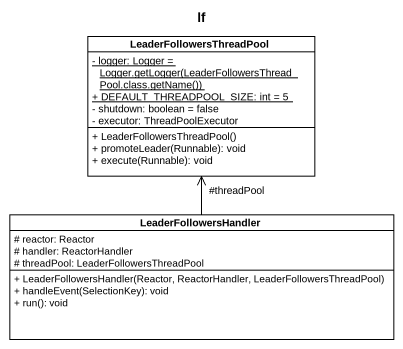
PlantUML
@startuml
title lf
hide circle
hide empty members
skinparam classAttributeIconSize 0
class LeaderFollowersThreadPool {
  {static} {field} - logger: Logger = Logger.getLogger(LeaderFollowersThreadPool.class.getName())
  {static} + DEFAULT_THREADPOOL_SIZE: int = 5
  - shutdown: boolean = false
  - executor: ThreadPoolExecutor
  + LeaderFollowersThreadPool()
  + promoteLeader(Runnable): void
  + execute(Runnable): void
}
class LeaderFollowersHandler {
  # reactor: Reactor
  # handler: ReactorHandler
  # threadPool: LeaderFollowersThreadPool
  + LeaderFollowersHandler(Reactor, ReactorHandler, LeaderFollowersThreadPool)
  + handleEvent(SelectionKey): void
  + run(): void
}
LeaderFollowersHandler -up-> "#threadPool" LeaderFollowersThreadPool
@enduml
